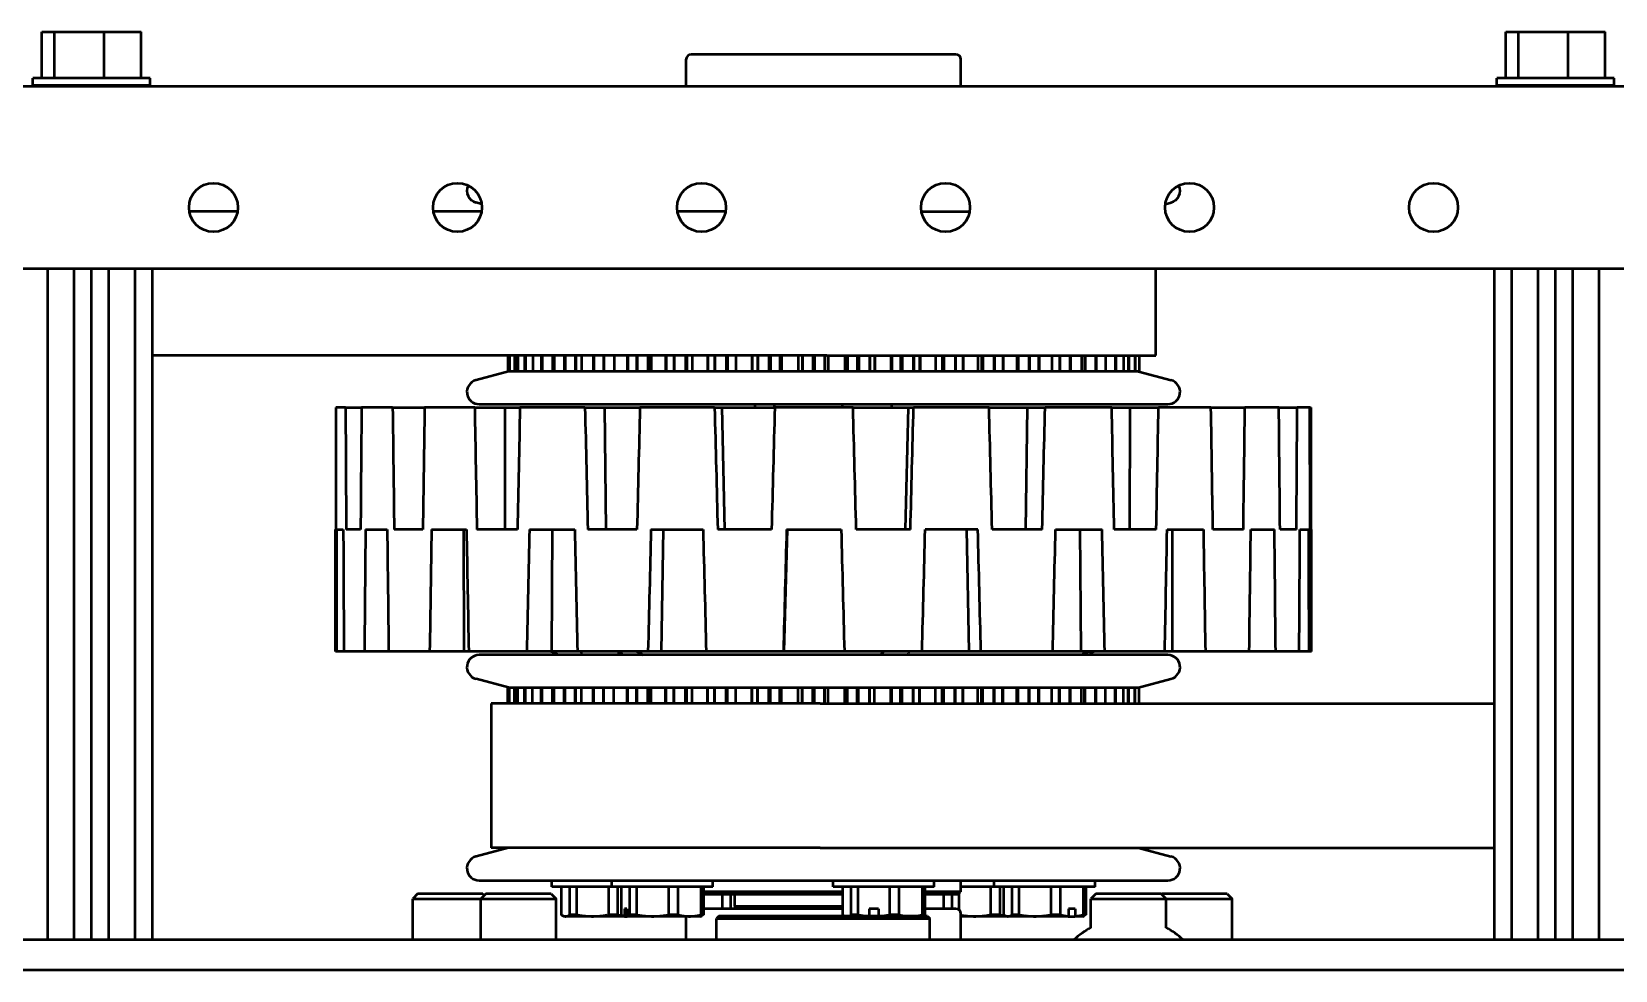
# Model space of a CAD drawing. Header units: inches. Extents: x 7.8 to 84, y 3.4 to 72.4.
# Drawn here: x 20.58 to 27.07, y 68.58 to 72.43 of the extents above; entities that cross this region are included whole.
import ezdxf

# ---------------------------------------------------------------- set-up
doc = ezdxf.new("R2010")
doc.units = ezdxf.units.IN
doc.header["$MEASUREMENT"] = 0
doc.layers.add('Visible (ANSI)', color=7, linetype='Continuous', lineweight=50)

msp = doc.modelspace()

# ---------------------------------------------------------------- linework, layer by layer
at = {"layer": 'Visible (ANSI)'}
for p, q in [((20.6206, 72.4298), (20.6728, 72.4298)), ((20.6206, 72.2398), (20.6206, 72.4298)), ((20.6728, 72.4298), (20.8767, 72.4298)), ((20.6728, 72.2398), (20.6728, 72.4298)), ((20.8767, 72.4298), (21.0285, 72.4298)), ((20.8767, 72.2398), (20.8767, 72.4298)), ((21.0285, 72.2398), (21.0285, 72.4298)), ((26.6206, 72.4298), (26.6728, 72.4298)), ((26.6206, 72.2398), (26.6206, 72.4298)), ((26.6728, 72.4298), (26.8767, 72.4298)), ((26.6728, 72.2398), (26.6728, 72.4298)), ((26.8767, 72.4298), (27.0285, 72.4298)), ((26.8767, 72.2398), (26.8767, 72.4298)), ((27.0285, 72.2398), (27.0285, 72.4298)), ((23.2621, 72.2048), (23.2621, 72.3169)), ((24.3671, 72.3369), (23.2821, 72.3369)), ((24.3871, 72.2048), (24.3871, 72.3169)), ((21.0646, 72.2398), (20.5846, 72.2398)), ((20.5846, 72.2098), (20.5846, 72.2398)), ((21.0646, 72.2098), (21.0646, 72.2398)), ((27.0646, 72.2398), (26.5846, 72.2398)), ((26.5846, 72.2098), (26.5846, 72.2398)), ((27.0646, 72.2098), (27.0646, 72.2398)), ((39.8246, 72.2048), (7.8246, 72.2048)), ((21.0646, 72.2098), (20.5846, 72.2098)), ((20.6996, 72.2048), (20.6996, 72.2098)), ((20.9496, 72.2048), (20.9496, 72.2098)), ((27.0646, 72.2098), (26.5846, 72.2098)), ((26.6996, 72.2048), (26.6996, 72.2098)), ((26.9496, 72.2048), (26.9496, 72.2098)), ((22.4236, 71.7233), (22.4005, 71.7295)), ((25.2255, 71.7233), (25.2487, 71.7295)), ((21.4233, 71.6939), (21.2258, 71.6939)), ((22.4233, 71.6939), (22.2258, 71.6939)), ((23.4233, 71.6939), (23.2258, 71.6939)), ((24.2258, 71.6939), (24.4233, 71.6939)), ((7.8246, 71.4598), (39.8246, 71.4598)), ((20.6454, 68.7098), (20.6454, 71.4598)), ((20.7537, 68.7098), (20.7537, 71.4598)), ((20.8246, 68.7098), (20.8246, 71.4598)), ((20.8954, 68.7098), (20.8954, 71.4598)), ((21.0037, 68.7098), (21.0037, 71.4598)), ((21.0746, 68.7098), (21.0746, 71.4598)), ((25.1863, 71.1034), (25.1863, 71.4598)), ((26.5746, 68.7098), (26.5746, 71.4598)), ((26.6454, 68.7098), (26.6454, 71.4598)), ((26.7537, 68.7098), (26.7537, 71.4598)), ((26.8246, 68.7098), (26.8246, 71.4598)), ((26.8954, 68.7098), (26.8954, 71.4598)), ((27.0037, 68.7098), (27.0037, 71.4598)), ((23.8388, 71.1034), (21.0746, 71.1034)), ((22.5311, 71.1034), (22.5311, 71.0379)), ((22.5376, 71.1034), (22.5376, 71.0379)), ((22.5579, 71.1034), (22.5579, 71.0379)), ((22.5615, 71.1034), (22.5615, 71.0379)), ((22.5713, 71.1034), (22.5713, 71.0379)), ((22.5992, 71.1034), (22.5992, 71.0379)), ((22.6027, 71.1034), (22.6027, 71.0379)), ((22.6327, 71.1034), (22.6327, 71.0379)), ((22.6679, 71.1034), (22.6679, 71.0379)), ((22.6713, 71.1034), (22.6713, 71.0379)), ((22.7142, 71.1034), (22.7142, 71.0379)), ((22.7164, 71.1034), (22.7164, 71.0379)), ((22.7203, 71.1034), (22.7203, 71.0379)), ((22.7624, 71.1034), (22.7624, 71.0379)), ((22.7656, 71.1034), (22.7656, 71.0379)), ((22.807, 71.1034), (22.807, 71.0379)), ((22.8093, 71.1034), (22.8093, 71.0379)), ((22.8323, 71.1034), (22.8323, 71.0379)), ((22.8806, 71.1034), (22.8806, 71.0379)), ((22.8835, 71.1034), (22.8835, 71.0379)), ((22.9226, 71.1034), (22.9226, 71.0379)), ((22.9248, 71.1034), (22.9248, 71.0379)), ((22.9661, 71.1034), (22.9661, 71.0379)), ((23.02, 71.1034), (23.02, 71.0379)), ((23.0225, 71.1034), (23.0225, 71.0379)), ((23.0583, 71.1034), (23.0583, 71.0379)), ((23.0605, 71.1034), (23.0605, 71.0379)), ((23.1053, 71.1034), (23.1053, 71.0379)), ((23.1106, 71.1034), (23.1106, 71.0379)), ((23.1187, 71.1034), (23.1187, 71.0379)), ((23.1773, 71.1034), (23.1773, 71.0379)), ((23.1794, 71.1034), (23.1794, 71.0379)), ((23.2111, 71.1034), (23.2111, 71.0379)), ((23.2132, 71.1034), (23.2132, 71.0379)), ((23.259, 71.1034), (23.259, 71.0379)), ((23.2648, 71.1034), (23.2648, 71.0379)), ((23.2866, 71.1034), (23.2866, 71.0379)), ((23.349, 71.1034), (23.349, 71.0379)), ((23.3507, 71.1034), (23.3507, 71.0379)), ((23.3776, 71.1034), (23.3776, 71.0379)), ((23.3796, 71.1034), (23.3796, 71.0379)), ((23.4254, 71.1034), (23.4254, 71.0379)), ((23.4316, 71.1034), (23.4316, 71.0379)), ((23.4654, 71.1034), (23.4654, 71.0379)), ((23.4658, 71.1034), (23.4658, 71.0379)), ((23.5314, 71.1034), (23.5314, 71.0379)), ((23.5326, 71.1034), (23.5326, 71.0379)), ((23.5541, 71.1034), (23.5541, 71.0379)), ((23.5559, 71.1034), (23.5559, 71.0379)), ((23.6006, 71.1034), (23.6006, 71.0379)), ((23.6071, 71.1034), (23.6071, 71.0379)), ((23.6452, 71.1034), (23.6452, 71.0379)), ((23.6464, 71.1034), (23.6464, 71.0379)), ((23.6529, 71.1034), (23.6529, 71.0379)), ((23.6529, 71.1034), (23.6529, 71.0379)), ((23.7203, 71.1034), (23.7203, 71.0379)), ((23.721, 71.1034), (23.721, 71.0379)), ((23.7367, 71.1034), (23.7367, 71.0379)), ((23.7382, 71.1034), (23.7382, 71.0379)), ((23.7809, 71.1034), (23.7809, 71.0379)), ((23.7875, 71.1034), (23.7875, 71.0379)), ((23.829, 71.1034), (23.829, 71.0379)), ((23.8304, 71.1034), (23.8304, 71.0379)), ((23.8388, 71.1034), (25.1863, 71.1034)), ((23.8434, 71.1034), (23.8434, 71.0379)), ((23.8438, 71.1034), (23.8438, 71.0379)), ((23.9116, 71.1034), (23.9116, 71.0379)), ((23.9118, 71.1034), (23.9118, 71.0379)), ((23.9212, 71.1034), (23.9212, 71.0379)), ((23.9225, 71.1034), (23.9225, 71.0379)), ((23.9622, 71.1034), (23.9622, 71.0379)), ((23.9687, 71.1034), (23.9687, 71.0379)), ((24.0127, 71.1034), (24.0127, 71.0379)), ((24.0144, 71.1034), (24.0144, 71.0379)), ((24.0333, 71.1034), (24.0333, 71.0379)), ((24.0343, 71.1034), (24.0343, 71.0379)), ((24.1009, 71.1034), (24.1009, 71.0379)), ((24.1036, 71.1034), (24.1036, 71.0379)), ((24.1046, 71.1034), (24.1046, 71.0379)), ((24.1404, 71.1034), (24.1404, 71.0379)), ((24.1467, 71.1034), (24.1467, 71.0379)), ((24.1922, 71.1034), (24.1922, 71.0379)), ((24.1941, 71.1034), (24.1941, 71.0379)), ((24.2186, 71.1034), (24.2186, 71.0379)), ((24.2201, 71.1034), (24.2201, 71.0379)), ((24.2841, 71.1034), (24.2841, 71.0379)), ((24.3115, 71.1034), (24.3115, 71.0379)), ((24.3175, 71.1034), (24.3175, 71.0379)), ((24.3635, 71.1034), (24.3635, 71.0379)), ((24.3655, 71.1034), (24.3655, 71.0379)), ((24.3951, 71.1034), (24.3951, 71.0379)), ((24.3971, 71.1034), (24.3971, 71.0379)), ((24.4575, 71.1034), (24.4575, 71.0379)), ((24.4718, 71.1034), (24.4718, 71.0379)), ((24.4773, 71.1034), (24.4773, 71.0379)), ((24.5227, 71.1034), (24.5227, 71.0379)), ((24.5249, 71.1034), (24.5249, 71.0379)), ((24.5589, 71.1034), (24.5589, 71.0379)), ((24.5613, 71.1034), (24.5613, 71.0379)), ((24.6173, 71.1034), (24.6173, 71.0379)), ((24.6176, 71.1034), (24.6176, 71.0379)), ((24.6225, 71.1034), (24.6225, 71.0379)), ((24.6663, 71.1034), (24.6663, 71.0379)), ((24.6686, 71.1034), (24.6686, 71.0379)), ((24.7063, 71.1034), (24.7063, 71.0379)), ((24.709, 71.1034), (24.709, 71.0379)), ((24.7599, 71.1034), (24.7599, 71.0379)), ((24.7912, 71.1034), (24.7912, 71.0379)), ((24.7934, 71.1034), (24.7934, 71.0379)), ((24.8339, 71.1034), (24.8339, 71.0379)), ((24.837, 71.1034), (24.837, 71.0379)), ((24.8819, 71.1034), (24.8819, 71.0379)), ((24.8944, 71.1034), (24.8944, 71.0379)), ((24.8967, 71.1034), (24.8967, 71.0379)), ((24.939, 71.1034), (24.939, 71.0379)), ((24.9423, 71.1034), (24.9423, 71.0379)), ((24.9806, 71.1034), (24.9806, 71.0379)), ((25.0193, 71.1034), (25.0193, 71.0379)), ((25.0227, 71.1034), (25.0227, 71.0379)), ((25.0539, 71.1034), (25.0539, 71.0379)), ((25.0728, 71.1034), (25.0728, 71.0379)), ((25.0763, 71.1034), (25.0763, 71.0379)), ((25.1, 71.1034), (25.1, 71.0379)), ((25.102, 71.1034), (25.102, 71.0379)), ((25.118, 71.1034), (25.118, 71.0379)), ((22.5333, 71.0379), (22.4005, 71.0023)), ((22.5333, 71.0379), (22.5311, 71.0379)), ((22.5376, 71.0379), (22.5333, 71.0379)), ((22.5377, 71.0379), (22.5376, 71.0379)), ((22.5418, 71.0379), (22.5377, 71.0379)), ((22.5453, 71.0379), (22.5418, 71.0379)), ((22.5713, 71.0379), (22.5453, 71.0379)), ((22.5718, 71.0379), (22.5713, 71.0379)), ((22.5812, 71.0379), (22.5718, 71.0379)), ((22.5858, 71.0379), (22.5812, 71.0379)), ((22.6327, 71.0379), (22.5858, 71.0379)), ((22.6339, 71.0379), (22.6327, 71.0379)), ((22.6483, 71.0379), (22.6339, 71.0379)), ((22.654, 71.0379), (22.6483, 71.0379)), ((22.7203, 71.0379), (22.654, 71.0379)), ((22.7226, 71.0379), (22.7203, 71.0379)), ((22.7417, 71.0379), (22.7226, 71.0379)), ((22.7483, 71.0379), (22.7417, 71.0379)), ((22.8324, 71.0379), (22.7483, 71.0379)), ((22.8359, 71.0379), (22.8324, 71.0379)), ((22.8593, 71.0379), (22.8359, 71.0379)), ((22.8666, 71.0379), (22.8593, 71.0379)), ((22.9667, 71.0379), (22.8666, 71.0379)), ((22.9713, 71.0379), (22.9667, 71.0379)), ((22.9984, 71.0379), (22.9713, 71.0379)), ((23.0064, 71.0379), (22.9984, 71.0379)), ((23.1201, 71.0379), (23.0064, 71.0379)), ((23.1258, 71.0379), (23.1201, 71.0379)), ((23.156, 71.0379), (23.1258, 71.0379)), ((23.1644, 71.0379), (23.156, 71.0379)), ((23.2893, 71.0379), (23.1644, 71.0379)), ((23.2959, 71.0379), (23.2893, 71.0379)), ((23.3286, 71.0379), (23.2959, 71.0379)), ((23.3372, 71.0379), (23.3286, 71.0379)), ((23.4704, 71.0379), (23.3372, 71.0379)), ((23.4777, 71.0379), (23.4704, 71.0379)), ((23.5122, 71.0379), (23.4777, 71.0379)), ((23.5208, 71.0379), (23.5122, 71.0379)), ((23.6594, 71.0379), (23.5208, 71.0379)), ((23.6674, 71.0379), (23.6594, 71.0379)), ((23.7028, 71.0379), (23.6674, 71.0379)), ((23.7113, 71.0379), (23.7028, 71.0379)), ((23.8521, 71.0379), (23.7113, 71.0379)), ((23.8605, 71.0379), (23.8521, 71.0379)), ((23.8961, 71.0379), (23.8605, 71.0379)), ((23.9043, 71.0379), (23.8961, 71.0379)), ((24.0442, 71.0379), (23.9043, 71.0379)), ((24.0528, 71.0379), (24.0442, 71.0379)), ((24.0878, 71.0379), (24.0528, 71.0379)), ((24.0955, 71.0379), (24.0878, 71.0379)), ((24.2314, 71.0379), (24.0955, 71.0379)), ((24.2401, 71.0379), (24.2314, 71.0379)), ((24.2737, 71.0379), (24.2401, 71.0379)), ((24.2806, 71.0379), (24.2737, 71.0379)), ((24.4095, 71.0379), (24.2806, 71.0379)), ((24.418, 71.0379), (24.4095, 71.0379)), ((24.4495, 71.0379), (24.418, 71.0379)), ((24.4556, 71.0379), (24.4495, 71.0379)), ((24.5746, 71.0379), (24.4556, 71.0379)), ((24.5827, 71.0379), (24.5746, 71.0379)), ((24.6113, 71.0379), (24.5827, 71.0379)), ((24.6164, 71.0379), (24.6113, 71.0379)), ((24.7229, 71.0379), (24.6164, 71.0379)), ((24.7305, 71.0379), (24.7229, 71.0379)), ((24.7556, 71.0379), (24.7305, 71.0379)), ((24.7596, 71.0379), (24.7556, 71.0379)), ((24.8511, 71.0379), (24.7596, 71.0379)), ((24.858, 71.0379), (24.8511, 71.0379)), ((24.8791, 71.0379), (24.858, 71.0379)), ((24.8819, 71.0379), (24.8791, 71.0379)), ((24.9564, 71.0379), (24.8819, 71.0379)), ((24.9625, 71.0379), (24.9564, 71.0379)), ((24.979, 71.0379), (24.9625, 71.0379)), ((24.9806, 71.0379), (24.979, 71.0379)), ((25.0364, 71.0379), (24.9806, 71.0379)), ((25.0415, 71.0379), (25.0364, 71.0379)), ((25.0531, 71.0379), (25.0415, 71.0379)), ((25.0539, 71.0379), (25.0531, 71.0379)), ((25.0893, 71.0379), (25.0539, 71.0379)), ((25.0933, 71.0379), (25.0893, 71.0379)), ((25.0998, 71.0379), (25.0933, 71.0379)), ((25.1, 71.0379), (25.0998, 71.0379)), ((25.114, 71.0379), (25.1, 71.0379)), ((25.1168, 71.0379), (25.114, 71.0379)), ((25.1159, 71.0379), (25.2487, 71.0023)), ((25.118, 71.0379), (25.1168, 71.0379)), ((25.118, 71.0379), (25.118, 71.0379)), ((21.8658, 70.8904), (21.8264, 70.8904)), ((21.8658, 70.8904), (21.9315, 70.8904)), ((22.0589, 70.8904), (21.9315, 70.8904)), ((22.0589, 70.8904), (22.1899, 70.8904)), ((22.3951, 70.8904), (22.1899, 70.8904)), ((22.3951, 70.8904), (22.518, 70.8904)), ((22.4134, 70.904), (25.2357, 70.904)), ((22.518, 70.8904), (22.5807, 70.8904)), ((22.518, 70.8904), (22.519, 70.3904)), ((22.847, 70.8904), (22.5807, 70.8904)), ((22.847, 70.8904), (22.9266, 70.8904)), ((22.9266, 70.8904), (23.0724, 70.8904)), ((22.9266, 70.8904), (22.9327, 70.3904)), ((23.3782, 70.8904), (23.0724, 70.8904)), ((23.3782, 70.8904), (23.4079, 70.8904)), ((23.4079, 70.8904), (23.6249, 70.8904)), ((23.4079, 70.8904), (23.4187, 70.3904)), ((23.5448, 70.8904), (23.5448, 70.904)), ((23.6231, 70.8904), (23.6231, 70.904)), ((23.9455, 70.8904), (23.6249, 70.8904)), ((23.9029, 70.8904), (23.9029, 70.904)), ((23.9455, 70.8904), (24.1711, 70.8904)), ((24.1043, 70.8904), (24.1043, 70.904)), ((24.1711, 70.8904), (24.1597, 70.3904)), ((24.1711, 70.8904), (24.1937, 70.8904)), ((24.5031, 70.8904), (24.1937, 70.8904)), ((24.5031, 70.8904), (24.6595, 70.8904)), ((24.6595, 70.8904), (24.6527, 70.3904)), ((24.6595, 70.8904), (24.7325, 70.8904)), ((25.0056, 70.8904), (24.7325, 70.8904)), ((25.0056, 70.8904), (25.0803, 70.8904)), ((25.0803, 70.8904), (25.0786, 70.3904)), ((25.0803, 70.8904), (25.1978, 70.8904)), ((25.4125, 70.8904), (25.1978, 70.8904)), ((25.4125, 70.8904), (25.5518, 70.8904)), ((25.6908, 70.8904), (25.5518, 70.8904)), ((25.6908, 70.8904), (25.7659, 70.8904)), ((25.8178, 70.8904), (25.7659, 70.8904)), ((25.8178, 70.8904), (25.8228, 70.8904)), ((21.8259, 70.3904), (21.8246, 70.3904)), ((21.8246, 69.8904), (21.8246, 70.3904)), ((21.8291, 70.3904), (21.8566, 70.3904)), ((21.9273, 70.3904), (21.8685, 70.3904)), ((21.9477, 70.3904), (22.0366, 70.3904)), ((22.1824, 70.3904), (22.0651, 70.3904)), ((22.2183, 70.3904), (22.3615, 70.3904)), ((22.3516, 69.8904), (22.35, 70.3904)), ((22.5705, 70.3904), (22.4043, 70.3904)), ((22.6191, 70.3904), (22.805, 70.3904)), ((22.711, 69.8904), (22.7145, 70.3904)), ((23.0602, 70.3904), (22.8585, 70.3904)), ((23.1176, 70.3904), (23.331, 70.3904)), ((23.1605, 69.8904), (23.169, 70.3904)), ((23.6119, 70.3904), (23.391, 70.3904)), ((23.6638, 69.8904), (23.6767, 70.3904)), ((23.6733, 70.3904), (23.897, 70.3904)), ((24.1808, 70.3904), (23.9586, 70.3904)), ((24.4572, 70.3904), (24.2413, 70.3904)), ((24.4214, 69.8904), (24.4122, 70.3904)), ((24.7208, 70.3904), (24.5154, 70.3904)), ((24.7755, 70.3904), (24.9661, 70.3904)), ((24.8807, 69.8904), (24.8764, 70.3904)), ((25.1882, 70.3904), (25.0162, 70.3904)), ((25.2327, 70.3904), (25.3825, 70.3904)), ((25.2544, 69.8904), (25.2553, 70.3904)), ((25.5452, 70.3904), (25.4205, 70.3904)), ((25.5758, 70.3904), (25.6728, 70.3904)), ((25.7627, 70.3904), (25.6954, 70.3904)), ((25.777, 70.3904), (25.8132, 70.3904)), ((25.8246, 70.3904), (25.8189, 70.3904)), ((25.8246, 69.8904), (25.8246, 70.3904)), ((21.8282, 69.8904), (21.8246, 69.8904)), ((21.8589, 69.8904), (21.8282, 69.8904)), ((21.9432, 69.8904), (21.8589, 69.8904)), ((22.0425, 69.8904), (21.9432, 69.8904)), ((22.2106, 69.8904), (22.0425, 69.8904)), ((22.3516, 69.8904), (22.2106, 69.8904)), ((22.3705, 69.8904), (22.3516, 69.8904)), ((22.6087, 69.8904), (22.3705, 69.8904)), ((25.2357, 69.8768), (22.4134, 69.8768)), ((22.711, 69.8904), (22.6087, 69.8904)), ((22.8163, 69.8904), (22.711, 69.8904)), ((23.1053, 69.8904), (22.8163, 69.8904)), ((22.8336, 69.8768), (22.8333, 69.8904)), ((22.9858, 69.8768), (22.9856, 69.8903)), ((23.1605, 69.8904), (23.1053, 69.8904)), ((23.3437, 69.8904), (23.1605, 69.8904)), ((23.6602, 69.8904), (23.3437, 69.8904)), ((23.6638, 69.8904), (23.6602, 69.8904)), ((23.9102, 69.8904), (23.6638, 69.8904)), ((24.2284, 69.8904), (23.9102, 69.8904)), ((24.4214, 69.8904), (24.2284, 69.8904)), ((24.4696, 69.8904), (24.4214, 69.8904)), ((24.7639, 69.8904), (24.4696, 69.8904)), ((24.8807, 69.8904), (24.7639, 69.8904)), ((24.9769, 69.8904), (24.8807, 69.8904)), ((25.2233, 69.8904), (24.9769, 69.8904)), ((25.2544, 69.8904), (25.2233, 69.8904)), ((25.3907, 69.8904), (25.2544, 69.8904)), ((25.5694, 69.8904), (25.3907, 69.8904)), ((25.6777, 69.8904), (25.5694, 69.8904)), ((25.7741, 69.8904), (25.6777, 69.8904)), ((25.8146, 69.8904), (25.7741, 69.8904)), ((25.8246, 69.8904), (25.8146, 69.8904)), ((22.5333, 69.7429), (22.4005, 69.7785)), ((25.1158, 69.7429), (25.2486, 69.7785)), ((22.5311, 69.7429), (22.5333, 69.7429)), ((22.5311, 69.6775), (22.5311, 69.7429)), ((22.5333, 69.7429), (22.5376, 69.7429)), ((22.5376, 69.7429), (22.5377, 69.7429)), ((22.5376, 69.6775), (22.5376, 69.7429)), ((22.5377, 69.7429), (22.5418, 69.7429)), ((22.5418, 69.7429), (22.5453, 69.7429)), ((22.5453, 69.7429), (22.5713, 69.7429)), ((22.5579, 69.6775), (22.5579, 69.7429)), ((22.5614, 69.6775), (22.5614, 69.7429)), ((22.5713, 69.7429), (22.5717, 69.7429)), ((22.5713, 69.6775), (22.5713, 69.7429)), ((22.5717, 69.7429), (22.5811, 69.7429)), ((22.5811, 69.7429), (22.5857, 69.7429)), ((22.5857, 69.7429), (22.6326, 69.7429)), ((22.5992, 69.6775), (22.5992, 69.7429)), ((22.6027, 69.6775), (22.6027, 69.7429)), ((22.6326, 69.7429), (22.6338, 69.7429)), ((22.6326, 69.6775), (22.6326, 69.7429)), ((22.6338, 69.7429), (22.6482, 69.7429)), ((22.6482, 69.7429), (22.6539, 69.7429)), ((22.6539, 69.7429), (22.7202, 69.7429)), ((22.6678, 69.6775), (22.6678, 69.7429)), ((22.6712, 69.6775), (22.6712, 69.7429)), ((22.7141, 69.6775), (22.7141, 69.7429)), ((22.7163, 69.6775), (22.7163, 69.7429)), ((22.7202, 69.7429), (22.7225, 69.7429)), ((22.7202, 69.6775), (22.7202, 69.7429)), ((22.7225, 69.7429), (22.7416, 69.7429)), ((22.7416, 69.7429), (22.7481, 69.7429)), ((22.7481, 69.7429), (22.8323, 69.7429)), ((22.7623, 69.6775), (22.7623, 69.7429)), ((22.7654, 69.6775), (22.7654, 69.7429)), ((22.8069, 69.6775), (22.8069, 69.7429)), ((22.8091, 69.6775), (22.8091, 69.7429)), ((22.8322, 69.6775), (22.8322, 69.7429)), ((22.8323, 69.7429), (22.8358, 69.7429)), ((22.8358, 69.7429), (22.8591, 69.7429)), ((22.8591, 69.7429), (22.8665, 69.7429)), ((22.8665, 69.7429), (22.9665, 69.7429)), ((22.8805, 69.6775), (22.8805, 69.7429)), ((22.8834, 69.6775), (22.8834, 69.7429)), ((22.9224, 69.6775), (22.9224, 69.7429)), ((22.9247, 69.6775), (22.9247, 69.7429)), ((22.9659, 69.6775), (22.9659, 69.7429)), ((22.9665, 69.7429), (22.9712, 69.7429)), ((22.9712, 69.7429), (22.9983, 69.7429)), ((22.9983, 69.7429), (23.0062, 69.7429)), ((23.0062, 69.7429), (23.1199, 69.7429)), ((23.0198, 69.6775), (23.0198, 69.7429)), ((23.0223, 69.6775), (23.0223, 69.7429)), ((23.0581, 69.6775), (23.0581, 69.7429)), ((23.0603, 69.6775), (23.0603, 69.7429)), ((23.1051, 69.6775), (23.1051, 69.7429)), ((23.1104, 69.6775), (23.1104, 69.7429)), ((23.1185, 69.6775), (23.1185, 69.7429)), ((23.1199, 69.7429), (23.1256, 69.7429)), ((23.1256, 69.7429), (23.1559, 69.7429)), ((23.1559, 69.7429), (23.1642, 69.7429)), ((23.1642, 69.7429), (23.2891, 69.7429)), ((23.1771, 69.6775), (23.1771, 69.7429)), ((23.1792, 69.6775), (23.1792, 69.7429)), ((23.2109, 69.6775), (23.2109, 69.7429)), ((23.213, 69.6775), (23.213, 69.7429)), ((23.2588, 69.6775), (23.2588, 69.7429)), ((23.2647, 69.6775), (23.2647, 69.7429)), ((23.2864, 69.6775), (23.2864, 69.7429)), ((23.2891, 69.7429), (23.2957, 69.7429)), ((23.2957, 69.7429), (23.3284, 69.7429)), ((23.3284, 69.7429), (23.337, 69.7429)), ((23.337, 69.7429), (23.4702, 69.7429)), ((23.3488, 69.6775), (23.3488, 69.7429)), ((23.3505, 69.6775), (23.3505, 69.7429)), ((23.3774, 69.6775), (23.3774, 69.7429)), ((23.3794, 69.6775), (23.3794, 69.7429)), ((23.4252, 69.6775), (23.4252, 69.7429)), ((23.4314, 69.6775), (23.4314, 69.7429)), ((23.4652, 69.6775), (23.4652, 69.7429)), ((23.4656, 69.6775), (23.4656, 69.7429)), ((23.4702, 69.7429), (23.4775, 69.7429)), ((23.4775, 69.7429), (23.512, 69.7429)), ((23.512, 69.7429), (23.5206, 69.7429)), ((23.5206, 69.7429), (23.6592, 69.7429)), ((23.5312, 69.6775), (23.5312, 69.7429)), ((23.5324, 69.6775), (23.5324, 69.7429)), ((23.5539, 69.6775), (23.5539, 69.7429)), ((23.5557, 69.6775), (23.5557, 69.7429)), ((23.6004, 69.6775), (23.6004, 69.7429)), ((23.6069, 69.6775), (23.6069, 69.7429)), ((23.645, 69.6775), (23.645, 69.7429)), ((23.6462, 69.6775), (23.6462, 69.7429)), ((23.6527, 69.6775), (23.6527, 69.7429)), ((23.6527, 69.6775), (23.6527, 69.7429)), ((23.6592, 69.7429), (23.6672, 69.7429)), ((23.6672, 69.7429), (23.7026, 69.7429)), ((23.7026, 69.7429), (23.7111, 69.7429)), ((23.7111, 69.7429), (23.8519, 69.7429)), ((23.7201, 69.6775), (23.7201, 69.7429)), ((23.7208, 69.6775), (23.7208, 69.7429)), ((23.7365, 69.6775), (23.7365, 69.7429)), ((23.738, 69.6775), (23.738, 69.7429)), ((23.7807, 69.6775), (23.7807, 69.7429)), ((23.7873, 69.6775), (23.7873, 69.7429)), ((23.8288, 69.6775), (23.8288, 69.7429)), ((23.8302, 69.6775), (23.8302, 69.7429)), ((23.8432, 69.6775), (23.8432, 69.7429)), ((23.8436, 69.6775), (23.8436, 69.7429)), ((23.8519, 69.7429), (23.8603, 69.7429)), ((23.8603, 69.7429), (23.8959, 69.7429)), ((23.8959, 69.7429), (23.904, 69.7429)), ((23.904, 69.7429), (24.044, 69.7429)), ((23.9114, 69.6775), (23.9114, 69.7429)), ((23.9116, 69.6775), (23.9116, 69.7429)), ((23.921, 69.6775), (23.921, 69.7429)), ((23.9223, 69.6775), (23.9223, 69.7429)), ((23.962, 69.6775), (23.962, 69.7429)), ((23.9685, 69.6775), (23.9685, 69.7429)), ((24.0125, 69.6775), (24.0125, 69.7429)), ((24.0142, 69.6775), (24.0142, 69.7429)), ((24.0331, 69.6775), (24.0331, 69.7429)), ((24.0341, 69.6775), (24.0341, 69.7429)), ((24.044, 69.7429), (24.0526, 69.7429)), ((24.0526, 69.7429), (24.0876, 69.7429)), ((24.0876, 69.7429), (24.0952, 69.7429)), ((24.0952, 69.7429), (24.2312, 69.7429)), ((24.1007, 69.6775), (24.1007, 69.7429)), ((24.1034, 69.6775), (24.1034, 69.7429)), ((24.1044, 69.6775), (24.1044, 69.7429)), ((24.1402, 69.6775), (24.1402, 69.7429)), ((24.1465, 69.6775), (24.1465, 69.7429)), ((24.192, 69.6775), (24.192, 69.7429)), ((24.1939, 69.6775), (24.1939, 69.7429)), ((24.2184, 69.6775), (24.2184, 69.7429)), ((24.2199, 69.6775), (24.2199, 69.7429)), ((24.2312, 69.7429), (24.2399, 69.7429)), ((24.2399, 69.7429), (24.2735, 69.7429)), ((24.2735, 69.7429), (24.2804, 69.7429)), ((24.2804, 69.7429), (24.4094, 69.7429)), ((24.2839, 69.6775), (24.2839, 69.7429)), ((24.3113, 69.6775), (24.3113, 69.7429)), ((24.3174, 69.6775), (24.3174, 69.7429)), ((24.3633, 69.6775), (24.3633, 69.7429)), ((24.3653, 69.6775), (24.3653, 69.7429)), ((24.395, 69.6775), (24.395, 69.7429)), ((24.3969, 69.6775), (24.3969, 69.7429)), ((24.4094, 69.7429), (24.4178, 69.7429)), ((24.4178, 69.7429), (24.4493, 69.7429)), ((24.4493, 69.7429), (24.4554, 69.7429)), ((24.4554, 69.7429), (24.5744, 69.7429)), ((24.4573, 69.6775), (24.4573, 69.7429)), ((24.4716, 69.6775), (24.4716, 69.7429)), ((24.4772, 69.6775), (24.4772, 69.7429)), ((24.5225, 69.6775), (24.5225, 69.7429)), ((24.5247, 69.6775), (24.5247, 69.7429)), ((24.5587, 69.6775), (24.5587, 69.7429)), ((24.5611, 69.6775), (24.5611, 69.7429)), ((24.5744, 69.7429), (24.5826, 69.7429)), ((24.5826, 69.7429), (24.6111, 69.7429)), ((24.6111, 69.7429), (24.6163, 69.7429)), ((24.6163, 69.7429), (24.7227, 69.7429)), ((24.6172, 69.6775), (24.6172, 69.7429)), ((24.6174, 69.6775), (24.6174, 69.7429)), ((24.6224, 69.6775), (24.6224, 69.7429)), ((24.6662, 69.6775), (24.6662, 69.7429)), ((24.6684, 69.6775), (24.6684, 69.7429)), ((24.7061, 69.6775), (24.7061, 69.7429)), ((24.7088, 69.6775), (24.7088, 69.7429)), ((24.7227, 69.7429), (24.7303, 69.7429)), ((24.7303, 69.7429), (24.7554, 69.7429)), ((24.7554, 69.7429), (24.7594, 69.7429)), ((24.7594, 69.7429), (24.851, 69.7429)), ((24.7597, 69.6775), (24.7597, 69.7429)), ((24.791, 69.6775), (24.791, 69.7429)), ((24.7933, 69.6775), (24.7933, 69.7429)), ((24.8338, 69.6775), (24.8338, 69.7429)), ((24.8368, 69.6775), (24.8368, 69.7429)), ((24.851, 69.7429), (24.8579, 69.7429)), ((24.8579, 69.7429), (24.8789, 69.7429)), ((24.8789, 69.7429), (24.8818, 69.7429)), ((24.8818, 69.7429), (24.9563, 69.7429)), ((24.8818, 69.6775), (24.8818, 69.7429)), ((24.8943, 69.6775), (24.8943, 69.7429)), ((24.8966, 69.6775), (24.8966, 69.7429)), ((24.9389, 69.6775), (24.9389, 69.7429)), ((24.9422, 69.6775), (24.9422, 69.7429)), ((24.9563, 69.7429), (24.9624, 69.7429)), ((24.9624, 69.7429), (24.9789, 69.7429)), ((24.9789, 69.7429), (24.9805, 69.7429)), ((24.9805, 69.7429), (25.0363, 69.7429)), ((24.9805, 69.6775), (24.9805, 69.7429)), ((25.0192, 69.6775), (25.0192, 69.7429)), ((25.0226, 69.6775), (25.0226, 69.7429)), ((25.0363, 69.7429), (25.0414, 69.7429)), ((25.0414, 69.7429), (25.053, 69.7429)), ((25.053, 69.7429), (25.0538, 69.7429)), ((25.0538, 69.7429), (25.0893, 69.7429)), ((25.0538, 69.6775), (25.0538, 69.7429)), ((25.0727, 69.6775), (25.0727, 69.7429)), ((25.0763, 69.6775), (25.0763, 69.7429)), ((25.0893, 69.7429), (25.0933, 69.7429)), ((25.0933, 69.7429), (25.0998, 69.7429)), ((25.0998, 69.7429), (25.1, 69.7429)), ((25.1, 69.7429), (25.114, 69.7429)), ((25.1, 69.6775), (25.1, 69.7429)), ((25.1019, 69.6775), (25.1019, 69.7429)), ((25.114, 69.7429), (25.1168, 69.7429)), ((25.1168, 69.7429), (25.118, 69.7429)), ((25.118, 69.7429), (25.118, 69.7429)), ((25.118, 69.6775), (25.118, 69.7429)), ((23.8103, 69.6775), (22.4629, 69.6775)), ((22.4629, 69.6775), (22.4629, 69.0869)), ((23.8103, 69.6775), (26.5746, 69.6775)), ((22.5333, 69.0869), (22.4005, 69.0513)), ((23.8103, 69.0869), (22.4629, 69.0869)), ((23.8103, 69.0869), (26.5746, 69.0869)), ((25.1158, 69.0869), (25.2486, 69.0513)), ((22.4134, 68.953), (25.2357, 68.953)), ((22.7111, 68.9267), (22.7111, 68.953)), ((22.9574, 68.9267), (22.7111, 68.9267)), ((22.7494, 68.9267), (22.7494, 68.8126)), ((22.7852, 68.8126), (22.7852, 68.9267)), ((22.8123, 68.9267), (22.8123, 68.8126)), ((22.9442, 68.8126), (22.9442, 68.9267)), ((22.9574, 68.9267), (22.9574, 68.953)), ((23.3714, 68.9267), (22.9574, 68.9267)), ((22.981, 68.9267), (22.981, 68.8126)), ((22.9957, 68.9267), (22.9957, 68.8126)), ((23.0315, 68.8126), (23.0315, 68.9267)), ((23.0586, 68.9267), (23.0586, 68.8126)), ((23.1905, 68.8126), (23.1905, 68.9267)), ((23.2273, 68.9267), (23.2273, 68.8126)), ((23.3233, 68.8126), (23.3233, 68.9267)), ((23.333, 68.9267), (23.333, 68.8126)), ((23.3714, 68.9267), (23.3714, 68.953)), ((23.8639, 68.9267), (23.8639, 68.953)), ((24.2779, 68.9267), (23.8639, 68.9267)), ((23.9022, 68.9267), (23.9022, 68.8126)), ((23.9381, 68.8126), (23.9381, 68.9267)), ((23.9651, 68.9267), (23.9651, 68.8126)), ((24.097, 68.8126), (24.097, 68.9267)), ((24.1338, 68.9267), (24.1338, 68.8126)), ((24.2299, 68.8126), (24.2299, 68.9267)), ((24.2396, 68.9267), (24.2396, 68.8126)), ((24.2779, 68.9267), (24.2779, 68.953)), ((24.3866, 68.953), (24.3866, 68.9069)), ((24.5241, 68.9267), (24.3866, 68.9267)), ((24.5109, 68.8126), (24.5109, 68.9267)), ((24.5241, 68.9267), (24.5241, 68.953)), ((24.9381, 68.9267), (24.5241, 68.9267)), ((24.5477, 68.9267), (24.5477, 68.8126)), ((24.5624, 68.9267), (24.5624, 68.8126)), ((24.5983, 68.8126), (24.5983, 68.9267)), ((24.6253, 68.9267), (24.6253, 68.8126)), ((24.7572, 68.8126), (24.7572, 68.9267)), ((24.794, 68.9267), (24.794, 68.8126)), ((24.8901, 68.8126), (24.8901, 68.9267)), ((24.8998, 68.9267), (24.8998, 68.8126)), ((24.9381, 68.9267), (24.9381, 68.953)), ((22.161, 68.8978), (22.141, 68.8778)), ((22.141, 68.8778), (22.4206, 68.8778)), ((22.141, 68.7098), (22.141, 68.8778)), ((22.429, 68.8978), (22.161, 68.8978)), ((22.4406, 68.8978), (22.4206, 68.8778)), ((22.4206, 68.8778), (22.7286, 68.8778)), ((22.4206, 68.7098), (22.4206, 68.8778)), ((22.429, 68.8978), (22.4348, 68.8921)), ((22.7086, 68.8978), (22.4406, 68.8978)), ((22.7086, 68.8978), (22.7286, 68.8778)), ((22.7286, 68.7098), (22.7286, 68.8778)), ((23.9022, 68.9069), (23.333, 68.9069)), ((23.333, 68.8969), (23.9022, 68.8969)), ((23.4096, 68.8969), (23.4096, 68.8369)), ((23.4454, 68.8369), (23.4454, 68.8969)), ((23.4609, 68.8469), (23.4609, 68.8969)), ((24.3866, 68.9069), (24.2396, 68.9069)), ((24.2396, 68.8969), (24.3766, 68.8969)), ((24.3161, 68.8969), (24.3161, 68.8369)), ((24.352, 68.8369), (24.352, 68.8969)), ((24.3766, 68.8969), (24.3866, 68.9069)), ((24.379, 68.8994), (24.379, 68.8329)), ((24.9406, 68.8978), (24.9206, 68.8778)), ((24.9206, 68.8778), (25.2286, 68.8778)), ((24.9206, 68.7595), (24.9206, 68.8778)), ((25.2086, 68.8978), (24.9406, 68.8978)), ((25.2086, 68.8978), (25.2286, 68.8778)), ((25.211, 68.8978), (25.2098, 68.8966)), ((25.479, 68.8978), (25.211, 68.8978)), ((25.2286, 68.8778), (25.499, 68.8778)), ((25.2286, 68.7595), (25.2286, 68.8778)), ((25.479, 68.8978), (25.499, 68.8778)), ((25.499, 68.7098), (25.499, 68.8778)), ((22.7618, 68.8059), (22.7561, 68.8086)), ((22.7673, 68.8059), (22.7618, 68.8059)), ((22.8782, 68.8059), (22.7673, 68.8059)), ((22.8123, 68.8126), (22.7852, 68.8126)), ((23.0081, 68.8059), (22.8782, 68.8059)), ((22.981, 68.8126), (22.9442, 68.8126)), ((23.0081, 68.8059), (23.0024, 68.8086)), ((23.0097, 68.8059), (23.0081, 68.8059)), ((23.0085, 68.8361), (23.0085, 68.8065)), ((23.0187, 68.8361), (23.0085, 68.8361)), ((23.0097, 68.8059), (23.0085, 68.8065)), ((23.0097, 68.8059), (23.0199, 68.8059)), ((23.0187, 68.8361), (23.0187, 68.8065)), ((23.0187, 68.8065), (23.0199, 68.8059)), ((23.1245, 68.8059), (23.0199, 68.8059)), ((23.0586, 68.8126), (23.0315, 68.8126)), ((23.2753, 68.8059), (23.1245, 68.8059)), ((23.2273, 68.8126), (23.1905, 68.8126)), ((23.2621, 68.7098), (23.2621, 68.8059)), ((23.3206, 68.8059), (23.2753, 68.8059)), ((23.3206, 68.8059), (23.3263, 68.8086)), ((23.333, 68.8126), (23.3233, 68.8126)), ((23.9022, 68.8369), (23.333, 68.8369)), ((23.3955, 68.8068), (23.3855, 68.7968)), ((23.3855, 68.7968), (24.2605, 68.7968)), ((23.3855, 68.7098), (23.3855, 68.7968)), ((24.2505, 68.8068), (23.3955, 68.8068)), ((23.9022, 68.8469), (23.4609, 68.8469)), ((23.4709, 68.8369), (23.4609, 68.8469)), ((23.9127, 68.8068), (23.909, 68.8086)), ((23.9651, 68.8126), (23.9381, 68.8126)), ((24.0122, 68.8361), (24.0122, 68.8068)), ((24.05, 68.8361), (24.0122, 68.8361)), ((24.05, 68.8361), (24.05, 68.8068)), ((24.1338, 68.8126), (24.097, 68.8126)), ((24.2291, 68.8068), (24.2328, 68.8086)), ((24.2396, 68.8126), (24.2299, 68.8126)), ((24.3671, 68.8369), (24.2396, 68.8369)), ((24.2505, 68.8068), (24.2605, 68.7968)), ((24.2605, 68.7098), (24.2605, 68.7968)), ((24.3871, 68.7098), (24.3871, 68.8169)), ((24.445, 68.8059), (24.3871, 68.8059)), ((24.5749, 68.8059), (24.445, 68.8059)), ((24.5477, 68.8126), (24.5109, 68.8126)), ((24.5749, 68.8059), (24.5692, 68.8086)), ((24.5804, 68.8059), (24.5749, 68.8059)), ((24.6913, 68.8059), (24.5804, 68.8059)), ((24.6253, 68.8126), (24.5983, 68.8126)), ((24.8274, 68.8059), (24.6913, 68.8059)), ((24.794, 68.8126), (24.7572, 68.8126)), ((24.8274, 68.8059), (24.8283, 68.8065)), ((24.8274, 68.8059), (24.8549, 68.8059)), ((24.8283, 68.8361), (24.8283, 68.8065)), ((24.8558, 68.8361), (24.8283, 68.8361)), ((24.8558, 68.8065), (24.8549, 68.8059)), ((24.8874, 68.8059), (24.8549, 68.8059)), ((24.8558, 68.8361), (24.8558, 68.8065)), ((24.8874, 68.8059), (24.8931, 68.8086)), ((24.8998, 68.8126), (24.8901, 68.8126)), ((39.6996, 68.7098), (7.9496, 68.7098)), ((39.6996, 68.5848), (7.9496, 68.5848))]:
    msp.add_line(p, q, dxfattribs=at)
for centre in [(21.3246, 71.7098), (22.3246, 71.7098), (23.3246, 71.7098), (24.3246, 71.7098), (25.3246, 71.7098), (26.3246, 71.7098)]:
    msp.add_circle(centre, 0.1, dxfattribs=at)
for centre, radius, start, end in [((23.2821, 72.3169), 0.02, 90, 180), ((24.3671, 72.3169), 0.02, 0, 90), ((22.4134, 71.7778), 0.05, 154.07483, 255), ((25.2357, 71.7778), 0.05, 285, 25.94933), ((22.4134, 70.954), 0.05, 105, 270), ((25.2357, 70.954), 0.05, 270, 75), ((22.4134, 69.8268), 0.05, 90, 255), ((22.7086, 69.8592), 0.0312, 34.35266, 90), ((24.9406, 69.8592), 0.0312, 90, 145.64734), ((25.2357, 69.8268), 0.05, 285, 90), ((22.4134, 69.003), 0.05, 105, 270), ((25.2357, 69.003), 0.05, 270, 75), ((24.3671, 68.8169), 0.02, 0, 90), ((25.0746, 68.4689), 0.329, 117.90641, 132.9041), ((25.0746, 68.4689), 0.329, 47.0959, 62.0945)]:
    msp.add_arc(centre, radius, start, end, dxfattribs=at)
for centre, major_axis, ratio, start_param, end_param in [((23.8246, 66.1169), (-0.0395, 76.3764), 0.026181, 1.508242, 1.5148), ((23.8245, 66.117), (-0.5258, 76.3754), 0.025264, 1.508083, 1.514641), ((23.8247, 66.1166), (0.5258, 76.3792), 0.025265, 1.508428, 1.514986), ((23.8246, 66.1169), (-1.0484, 76.3764), 0.0223, 1.50795, 1.514508), ((23.8247, 66.1166), (1.0484, 76.3795), 0.022301, 1.50856, 1.515118), ((23.8246, 66.1168), (-1.4858, 76.3773), 0.017529, 1.507914, 1.514472), ((23.8247, 66.1163), (1.4859, 76.382), 0.01753, 1.508593, 1.51515), ((23.8246, 66.117), (-1.8027, 76.3761), 0.01134, 1.507989, 1.514547), ((23.8246, 66.1166), (1.8028, 76.3795), 0.01134, 1.508521, 1.515079), ((23.8246, 66.1166), (-1.9737, 76.3788), 0.004235, 1.508145, 1.514703), ((23.8246, 66.1172), (1.9736, 76.3739), 0.004235, 1.508367, 1.514925), ((23.8246, 66.117), (-1.9849, 76.3755), 0.003212, 4.768287, 4.774845), ((23.8246, 66.1167), (1.9849, 76.3786), 0.003212, 4.768457, 4.775014), ((23.8246, 66.1169), (-1.8355, 76.377), 0.0104, 4.768122, 4.77468), ((23.8247, 66.1175), (1.8354, 76.3717), 0.010399, 4.768617, 4.775176), ((23.8246, 66.117), (-1.5375, 76.3755), 0.016747, 4.768033, 4.774592), ((23.8246, 66.1169), (1.5375, 76.3766), 0.016747, 4.768709, 4.775267), ((23.8246, 66.1169), (-1.1148, 76.377), 0.021741, 4.768054, 4.774612), ((23.8245, 66.1168), (1.1148, 76.3779), 0.021741, 4.76869, 4.775248), ((23.8245, 66.1166), (-0.6016, 76.3794), 0.024974, 4.768177, 4.774735), ((23.8245, 66.1167), (0.6016, 76.3786), 0.024974, 4.76857, 4.775128), ((23.8245, 66.1167), (-0.0395, 76.3783), 0.026181, 4.768359, 4.774917), ((23.8245, 66.1167), (0.0395, 76.3779), 0.026181, 4.768386, 4.774944), ((23.8244, 74.6635), (0.2456, 76.3732), 0.025986, 1.62686, 1.633418), ((23.8247, 74.6642), (-0.2457, 76.3785), 0.025988, 1.626697, 1.633255), ((23.8248, 74.6644), (0.7953, 76.3804), 0.024028, 1.627032, 1.63359), ((23.8247, 74.6642), (-0.7952, 76.3788), 0.024028, 1.62653, 1.633088), ((23.8246, 74.6639), (1.2801, 76.3765), 0.020119, 1.627116, 1.633674), ((23.8246, 74.664), (-1.2801, 76.377), 0.020119, 1.626442, 1.633), ((23.8246, 74.6639), (1.6612, 76.3766), 0.014582, 1.627096, 1.633654), ((23.8245, 74.6638), (-1.6611, 76.3751), 0.014582, 1.62646, 1.633019), ((23.8246, 74.6641), (1.9076, 76.3779), 0.007867, 1.626976, 1.633534), ((23.8246, 74.6642), (-1.9077, 76.3788), 0.007867, 1.626584, 1.633142), ((23.8246, 74.664), (1.9996, 76.3771), 0.000517, 1.626793, 1.633351), ((23.8246, 74.6641), (-1.9996, 76.3783), 0.000517, 1.626767, 1.633324), ((23.8246, 74.6643), (1.9299, 76.38), 0.006876, 4.65002, 4.656577), ((23.8246, 74.664), (-1.9298, 76.3767), 0.006876, 4.649675, 4.656233), ((23.8246, 74.6639), (1.7038, 76.3762), 0.013713, 4.650155, 4.656713), ((23.8246, 74.664), (-1.7039, 76.3773), 0.013713, 4.649542, 4.6561), ((23.8245, 74.6643), (1.3399, 76.3795), 0.019442, 4.650187, 4.656745), ((23.8246, 74.664), (-1.3398, 76.3773), 0.019442, 4.649507, 4.656065), ((23.8246, 74.6639), (0.8671, 76.3761), 0.023597, 4.650117, 4.656675), ((23.8246, 74.6638), (-0.8671, 76.3758), 0.023597, 4.649581, 4.656139), ((23.8245, 74.6643), (0.3239, 76.3795), 0.025841, 4.649956, 4.656514), ((23.8245, 74.6642), (-0.3239, 76.3791), 0.025841, 4.649737, 4.656295)]:
    msp.add_ellipse(centre, major_axis=major_axis, ratio=ratio, start_param=start_param, end_param=end_param, dxfattribs=at)
for points in [[(22.7086, 69.8904), (22.7118, 69.8904), (22.7155, 69.8898), (22.7187, 69.8888)], [(22.991, 69.8888), (22.9886, 69.8898), (22.9859, 69.8904), (22.9836, 69.8904)], [(23.06, 69.8904), (23.0623, 69.8904), (23.065, 69.8898), (23.0673, 69.8888)], [(24.0695, 69.8888), (24.0703, 69.8898), (24.0713, 69.8904), (24.0722, 69.8904)], [(24.176, 69.8904), (24.1751, 69.8904), (24.1741, 69.8898), (24.1732, 69.8888)], [(24.9031, 69.8888), (24.9063, 69.8898), (24.91, 69.8904), (24.9132, 69.8904)]]:
    msp.add_open_spline(points, degree=3, dxfattribs=at)
for points, knots in [([(22.7187, 69.8888), (22.7221, 69.8876), (22.7251, 69.8859), (22.7301, 69.8822), (22.7326, 69.8798), (22.7348, 69.8768)], [0, 0, 0, 0, 0.02795763, 0.02795763, 0.05339246, 0.05339246, 0.05339246, 0.05339246]), ([(22.9999, 69.8768), (22.9992, 69.8798), (22.9981, 69.8822), (22.9954, 69.8859), (22.9935, 69.8876), (22.991, 69.8888)], [0.06183782, 0.06183782, 0.06183782, 0.06183782, 0.09966173, 0.09966173, 0.14123958, 0.14123958, 0.14123958, 0.14123958]), ([(23.0673, 69.8888), (23.0697, 69.8876), (23.0724, 69.8859), (23.0777, 69.8822), (23.0806, 69.8798), (23.084, 69.8768)], [0, 0, 0, 0, 0.02795763, 0.02795763, 0.05339246, 0.05339246, 0.05339246, 0.05339246]), ([(24.0594, 69.8768), (24.062, 69.8798), (24.064, 69.8822), (24.0672, 69.8859), (24.0686, 69.8876), (24.0695, 69.8888)], [0.06183784, 0.06183784, 0.06183784, 0.06183784, 0.09966179, 0.09966179, 0.14123967, 0.14123967, 0.14123967, 0.14123967]), ([(24.1732, 69.8888), (24.1723, 69.8876), (24.1719, 69.8859), (24.1722, 69.8822), (24.1726, 69.8798), (24.1738, 69.8768)], [0, 0, 0, 0, 0.02795763, 0.02795763, 0.05339246, 0.05339246, 0.05339246, 0.05339246]), ([(24.8841, 69.8768), (24.8874, 69.8798), (24.8905, 69.8822), (24.8964, 69.8859), (24.8997, 69.8876), (24.9031, 69.8888)], [0.06183787, 0.06183787, 0.06183787, 0.06183787, 0.09966185, 0.09966185, 0.14123977, 0.14123977, 0.14123977, 0.14123977])]:
    msp.add_open_spline(points, degree=3, knots=knots, dxfattribs=at)
for points, weights in [([(22.7494, 68.8126), (22.7587, 68.8059), (22.7673, 68.8059)], [2.00771101339, 2.09915469541, 2.09915469541]), ([(22.7673, 68.8059), (22.7759, 68.8059), (22.7852, 68.8126)], [2.09915469541, 2.09915469541, 2.00771101339]), ([(22.8123, 68.8126), (22.8467, 68.8059), (22.8782, 68.8059)], [2.00771101339, 2.09915469541, 2.09915469541]), ([(22.8782, 68.8059), (22.9098, 68.8059), (22.9442, 68.8126)], [2.09915469541, 2.09915469541, 2.00771101339]), ([(22.981, 68.8126), (22.9929, 68.8094), (23.0042, 68.8077)], [2.00771101339, 2.05042803525, 2.07319021807]), ([(22.9957, 68.8126), (23.0023, 68.8078), (23.0085, 68.8065)], [2.00771101339, 2.07187795416, 2.09101831467]), ([(23.0187, 68.8065), (23.0249, 68.8078), (23.0315, 68.8126)], [2.09101831467, 2.07187795416, 2.00771101339]), ([(23.0586, 68.8126), (23.093, 68.8059), (23.1245, 68.8059)], [2.00771101339, 2.09915469541, 2.09915469541]), ([(23.1245, 68.8059), (23.1561, 68.8059), (23.1905, 68.8126)], [2.09915469541, 2.09915469541, 2.00771101339]), ([(23.2273, 68.8126), (23.2523, 68.8059), (23.2753, 68.8059)], [2.00771101339, 2.09915469541, 2.09915469541]), ([(23.2753, 68.8059), (23.2983, 68.8059), (23.3233, 68.8126)], [2.09915469541, 2.09915469541, 2.00771101339]), ([(23.333, 68.8126), (23.3296, 68.8101), (23.3263, 68.8086)], [2.00771101339, 2.04057001865, 2.06162160099]), ([(23.9022, 68.8126), (23.9082, 68.8083), (23.9137, 68.8068)], [2.00771101339, 2.06482878783, 2.08626951948]), ([(23.9266, 68.8068), (23.9321, 68.8083), (23.9381, 68.8126)], [2.08626951948, 2.06482878783, 2.00771101339]), ([(23.9651, 68.8126), (23.987, 68.8083), (24.0073, 68.8068)], [2.00771101339, 2.06482878783, 2.08626951948]), ([(24.0549, 68.8068), (24.0752, 68.8083), (24.097, 68.8126)], [2.08626951948, 2.06482878783, 2.00771101339]), ([(24.1338, 68.8126), (24.1497, 68.8083), (24.1645, 68.8068)], [2.00771101339, 2.06482878783, 2.08626951948]), ([(24.1992, 68.8068), (24.2139, 68.8083), (24.2299, 68.8126)], [2.08626951948, 2.06482878783, 2.00771101339]), ([(24.2396, 68.8126), (24.2361, 68.8101), (24.2328, 68.8086)], [2.00771101339, 2.04057001865, 2.06162160099]), ([(24.3871, 68.8111), (24.417, 68.8059), (24.445, 68.8059)], [2.02724106298, 2.09915469541, 2.09915469541]), ([(24.445, 68.8059), (24.4765, 68.8059), (24.5109, 68.8126)], [2.09915469541, 2.09915469541, 2.00771101339]), ([(24.5477, 68.8126), (24.5597, 68.8094), (24.571, 68.8077)], [2.00771101339, 2.05042803525, 2.07319021807]), ([(24.5624, 68.8126), (24.5718, 68.8059), (24.5804, 68.8059)], [2.00771101339, 2.09915469541, 2.09915469541]), ([(24.5804, 68.8059), (24.5889, 68.8059), (24.5983, 68.8126)], [2.09915469541, 2.09915469541, 2.00771101339]), ([(24.6253, 68.8126), (24.6598, 68.8059), (24.6913, 68.8059)], [2.00771101339, 2.09915469541, 2.09915469541]), ([(24.6913, 68.8059), (24.7228, 68.8059), (24.7572, 68.8126)], [2.09915469541, 2.09915469541, 2.00771101339]), ([(24.794, 68.8126), (24.8118, 68.8078), (24.8283, 68.8065)], [2.00771101339, 2.07187795416, 2.09101831467]), ([(24.8558, 68.8065), (24.8723, 68.8078), (24.8901, 68.8126)], [2.09101831467, 2.07187795416, 2.00771101339]), ([(24.8998, 68.8126), (24.8963, 68.8101), (24.8931, 68.8086)], [2.00771101339, 2.04057001865, 2.06162160099])]:
    msp.add_rational_spline(points, weights, degree=2, dxfattribs=at)

doc.saveas('drawing.dxf')
